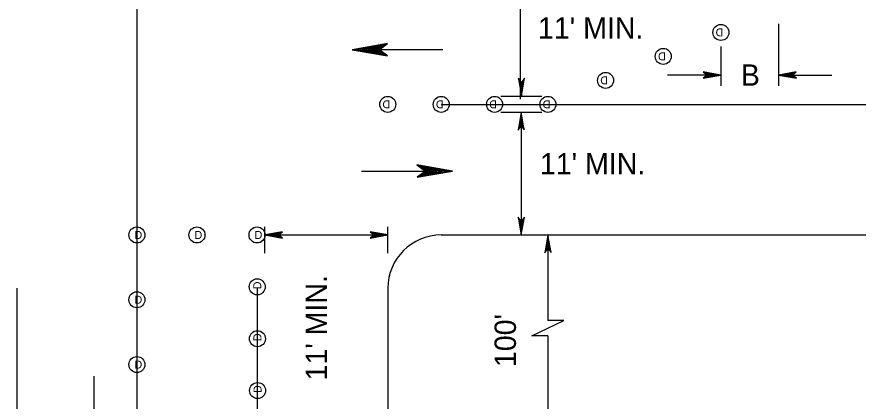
# Model space of a CAD drawing. Extents: x 499945 to 500993, y 499985 to 500645.
# Drawn here: x 500407.3 to 500564.8, y 500243.9 to 500316 of the extents above; entities that cross this region are included whole.
import ezdxf

# ---------------------------------------------------------------- set-up
doc = ezdxf.new("R2010")
doc.units = 0
for name, color, linetype in [('1', 7, 'Continuous'), ('24', 7, 'Continuous'), ('39', 7, 'Continuous'), ('5', 7, 'Continuous'), ('56', 7, 'Continuous'), ('60', 7, 'Continuous')]:
    doc.layers.add(name, color=color, linetype=linetype)

msp = doc.modelspace()

# ---------------------------------------------------------------- linework, layer by layer
at = {"layer": '1'}
for p, q in [((500429.82, 500322.03), (500429.82, 500010.23)), ((500549.93, 500314.62), (500549.93, 500303.04)), ((500539.14, 500310.37), (500539.14, 500303.04)), ((500539.14, 500305.04), (500529.14, 500305.04)), ((500549.93, 500305.04), (500559.92, 500305.04)), ((500486.78, 500299.54), (500907.35, 500299.54)), ((500453.79, 500271.67), (500453.79, 500276.57)), ((500476.78, 500271.67), (500476.78, 500276.57)), ((500486.78, 500275.06), (500907.35, 500275.06)), ((500506.76, 500275.06), (500506.76, 500259.02)), ((500407.34, 500265.07), (500407.34, 500010.23)), ((500452.3, 500265.07), (500452.3, 500010.23)), ((500476.78, 500265.07), (500476.78, 500010.23)), ((500509.76, 500259.02), (500506.76, 500259.02)), ((500506.76, 500257.58), (500509.76, 500259.02)), ((500503.76, 500256.13), (500506.76, 500257.58)), ((500506.76, 500256.13), (500503.76, 500256.13)), ((500506.76, 500256.13), (500506.76, 500240.09)), ((500421.83, 500238.63), (500421.83, 500248.62))]:
    msp.add_line(p, q, dxfattribs=at)
msp.add_arc((500486.78, 500265.07), 9.99, 90, 180, dxfattribs=at)
at = {"layer": '24'}
for p, q in [((500487.08, 500309.79), (500475.15, 500309.79)), ((500471.89, 500287.05), (500483.81, 500287.05))]:
    msp.add_line(p, q, dxfattribs=at)
for points in [[(500470.09, 500309.79), (500476.74, 500308.61), (500475.15, 500309.79), (500476.71, 500310.94), (500470.09, 500309.79), (500470.54, 500309.8), (500476.56, 500308.7), (500475.03, 500309.8), (500476.44, 500310.85), (500470.77, 500309.82), (500471, 500309.79), (500476.15, 500308.87), (500475, 500309.8), (500476.18, 500310.7), (500471.1, 500309.79), (500471.32, 500309.82), (500475.83, 500309.01), (500474.95, 500309.79), (500475.84, 500310.6), (500471.96, 500309.82), (500472.33, 500309.82), (500475.49, 500309.17), (500474.88, 500309.77), (500475.54, 500310.43), (500472.4, 500309.79), (500472.76, 500309.77), (500475.13, 500309.36), (500474.67, 500309.82), (500475.17, 500310.27), (500473.08, 500309.79), (500473.42, 500309.75), (500474.84, 500309.48), (500474.61, 500309.8), (500475, 500310.16), (500473.59, 500309.79), (500474.52, 500309.56), (500474.39, 500309.82), (500474.79, 500310.07), (500473.82, 500309.82), (500474.43, 500309.67), (500474.18, 500309.87), (500474.47, 500309.99), (500474.18, 500309.8), (500474.33, 500309.77)], [(500501.8, 500301.13), (500502.38, 500304.45), (500501.8, 500303.66), (500501.22, 500304.43), (500501.8, 500301.13), (500501.79, 500301.35), (500502.34, 500304.36), (500501.79, 500303.59), (500501.26, 500304.3), (500501.78, 500301.47), (500501.8, 500301.58), (500502.25, 500304.16), (500501.79, 500303.58), (500501.34, 500304.17), (500501.8, 500301.63), (500501.78, 500301.74), (500502.19, 500303.99), (500501.8, 500303.55), (500501.39, 500304), (500501.78, 500302.06), (500501.78, 500302.25), (500502.1, 500303.82), (500501.81, 500303.52), (500501.48, 500303.85), (500501.8, 500302.28), (500501.81, 500302.46), (500502.01, 500303.64), (500501.78, 500303.42), (500501.55, 500303.66), (500501.8, 500302.62), (500501.81, 500302.79), (500501.95, 500303.5), (500501.79, 500303.38), (500501.61, 500303.58), (500501.8, 500302.88), (500501.91, 500303.34), (500501.78, 500303.27), (500501.65, 500303.48), (500501.78, 500302.99), (500501.86, 500303.3), (500501.76, 500303.17), (500501.7, 500303.32), (500501.79, 500303.17), (500501.81, 500303.25)], [(500539.14, 500305.04), (500535.79, 500305.63), (500536.59, 500305.04), (500535.8, 500304.46), (500539.14, 500305.04), (500538.91, 500305.03), (500535.88, 500305.59), (500536.65, 500305.03), (500535.94, 500304.5), (500538.79, 500305.02), (500538.68, 500305.04), (500536.08, 500305.5), (500536.67, 500305.03), (500536.07, 500304.58), (500538.63, 500305.04), (500538.52, 500305.02), (500536.25, 500305.43), (500536.69, 500305.04), (500536.24, 500304.63), (500538.2, 500305.02), (500538.01, 500305.02), (500536.42, 500305.35), (500536.73, 500305.05), (500536.39, 500304.72), (500537.97, 500305.04), (500537.8, 500305.05), (500536.6, 500305.25), (500536.83, 500305.02), (500536.58, 500304.79), (500537.63, 500305.04), (500537.46, 500305.06), (500536.74, 500305.19), (500536.86, 500305.03), (500536.67, 500304.85), (500537.38, 500305.04), (500536.91, 500305.15), (500536.97, 500305.02), (500536.77, 500304.89), (500537.26, 500305.02), (500536.95, 500305.1), (500537.08, 500305), (500536.93, 500304.94), (500537.08, 500305.03), (500537, 500305.05)], [(500549.93, 500305.04), (500553.28, 500304.45), (500552.48, 500305.04), (500553.26, 500305.62), (500549.93, 500305.04), (500550.15, 500305.05), (500553.19, 500304.49), (500552.42, 500305.05), (500553.13, 500305.58), (500550.27, 500305.06), (500550.38, 500305.04), (500552.98, 500304.58), (500552.4, 500305.05), (500553, 500305.5), (500550.43, 500305.04), (500550.55, 500305.06), (500552.82, 500304.65), (500552.38, 500305.04), (500552.83, 500305.45), (500550.87, 500305.06), (500551.06, 500305.06), (500552.65, 500304.73), (500552.34, 500305.03), (500552.67, 500305.36), (500551.09, 500305.04), (500551.27, 500305.03), (500552.47, 500304.82), (500552.24, 500305.06), (500552.49, 500305.29), (500551.43, 500305.04), (500551.6, 500305.02), (500552.32, 500304.89), (500552.2, 500305.05), (500552.4, 500305.23), (500551.69, 500305.04), (500552.16, 500304.93), (500552.09, 500305.06), (500552.3, 500305.18), (500551.81, 500305.06), (500552.12, 500304.98), (500551.99, 500305.08), (500552.14, 500305.14), (500551.99, 500305.05), (500552.06, 500305.03)], [(500501.77, 500298.05), (500501.18, 500294.73), (500501.77, 500295.52), (500502.34, 500294.75), (500501.77, 500298.05), (500501.77, 500297.83), (500501.22, 500294.82), (500501.77, 500295.59), (500502.3, 500294.88), (500501.78, 500297.71), (500501.77, 500297.6), (500501.31, 500295.03), (500501.77, 500295.6), (500502.22, 500295.01), (500501.77, 500297.55), (500501.78, 500297.44), (500501.38, 500295.19), (500501.77, 500295.63), (500502.17, 500295.18), (500501.78, 500297.12), (500501.78, 500296.93), (500501.46, 500295.36), (500501.76, 500295.66), (500502.09, 500295.33), (500501.77, 500296.9), (500501.76, 500296.72), (500501.55, 500295.54), (500501.78, 500295.76), (500502.01, 500295.52), (500501.77, 500296.56), (500501.75, 500296.39), (500501.61, 500295.68), (500501.77, 500295.8), (500501.95, 500295.6), (500501.77, 500296.31), (500501.65, 500295.84), (500501.78, 500295.91), (500501.91, 500295.7), (500501.78, 500296.19), (500501.71, 500295.88), (500501.81, 500296.01), (500501.87, 500295.87), (500501.77, 500296.01), (500501.76, 500295.93)], [(500488.87, 500287.05), (500482.23, 500288.23), (500483.81, 500287.05), (500482.26, 500285.9), (500488.87, 500287.05), (500488.43, 500287.04), (500482.41, 500288.14), (500483.94, 500287.04), (500482.53, 500285.99), (500488.19, 500287.02), (500487.97, 500287.05), (500482.82, 500287.97), (500483.97, 500287.04), (500482.78, 500286.14), (500487.87, 500287.05), (500487.65, 500287.02), (500483.14, 500287.83), (500484.02, 500287.05), (500483.13, 500286.24), (500487.01, 500287.02), (500486.63, 500287.02), (500483.48, 500287.67), (500484.09, 500287.07), (500483.43, 500286.41), (500486.57, 500287.05), (500486.21, 500287.07), (500483.84, 500287.48), (500484.29, 500287.02), (500483.8, 500286.56), (500485.89, 500287.05), (500485.55, 500287.09), (500484.13, 500287.36), (500484.36, 500287.04), (500483.97, 500286.68), (500485.38, 500287.05), (500484.45, 500287.27), (500484.58, 500287.02), (500484.17, 500286.77), (500485.14, 500287.02), (500484.53, 500287.17), (500484.79, 500286.97), (500484.5, 500286.85), (500484.79, 500287.04), (500484.63, 500287.07)], [(500501.77, 500275.06), (500502.35, 500278.39), (500501.77, 500277.59), (500501.19, 500278.37), (500501.77, 500275.06), (500501.76, 500275.28), (500502.31, 500278.29), (500501.76, 500277.53), (500501.23, 500278.23), (500501.75, 500275.4), (500501.77, 500275.51), (500502.22, 500278.09), (500501.76, 500277.51), (500501.31, 500278.11), (500501.77, 500275.56), (500501.75, 500275.67), (500502.16, 500277.93), (500501.77, 500277.49), (500501.36, 500277.94), (500501.75, 500276), (500501.75, 500276.18), (500502.07, 500277.76), (500501.77, 500277.45), (500501.44, 500277.78), (500501.77, 500276.22), (500501.78, 500276.39), (500501.98, 500277.58), (500501.75, 500277.35), (500501.52, 500277.6), (500501.77, 500276.56), (500501.78, 500276.72), (500501.92, 500277.44), (500501.76, 500277.32), (500501.58, 500277.51), (500501.77, 500276.81), (500501.88, 500277.28), (500501.75, 500277.21), (500501.62, 500277.41), (500501.75, 500276.93), (500501.82, 500277.23), (500501.72, 500277.1), (500501.66, 500277.25), (500501.76, 500277.11), (500501.77, 500277.18)], [(500453.76, 500275.06), (500457.08, 500274.47), (500456.29, 500275.06), (500457.06, 500275.64), (500453.76, 500275.06), (500453.98, 500275.07), (500456.99, 500274.52), (500456.23, 500275.07), (500456.93, 500275.6), (500454.1, 500275.08), (500454.21, 500275.06), (500456.79, 500274.6), (500456.21, 500275.07), (500456.8, 500275.52), (500454.26, 500275.06), (500454.37, 500275.08), (500456.62, 500274.67), (500456.19, 500275.06), (500456.63, 500275.47), (500454.69, 500275.08), (500454.88, 500275.08), (500456.46, 500274.76), (500456.15, 500275.05), (500456.48, 500275.38), (500454.91, 500275.06), (500455.09, 500275.05), (500456.28, 500274.85), (500456.05, 500275.08), (500456.29, 500275.31), (500455.25, 500275.06), (500455.42, 500275.05), (500456.13, 500274.91), (500456.02, 500275.07), (500456.21, 500275.25), (500455.51, 500275.06), (500455.97, 500274.95), (500455.9, 500275.08), (500456.11, 500275.21), (500455.62, 500275.08), (500455.93, 500275), (500455.8, 500275.1), (500455.95, 500275.16), (500455.8, 500275.07), (500455.88, 500275.05)], [(500476.78, 500275.06), (500473.46, 500275.65), (500474.25, 500275.06), (500473.48, 500274.48), (500476.78, 500275.06), (500476.56, 500275.06), (500473.55, 500275.61), (500474.32, 500275.06), (500473.61, 500274.53), (500476.44, 500275.05), (500476.33, 500275.06), (500473.76, 500275.52), (500474.33, 500275.06), (500473.74, 500274.6), (500476.28, 500275.06), (500476.17, 500275.05), (500473.92, 500275.45), (500474.36, 500275.06), (500473.91, 500274.66), (500475.85, 500275.05), (500475.66, 500275.05), (500474.09, 500275.37), (500474.39, 500275.07), (500474.06, 500274.74), (500475.63, 500275.06), (500475.45, 500275.07), (500474.27, 500275.28), (500474.5, 500275.05), (500474.25, 500274.82), (500475.29, 500275.06), (500475.12, 500275.08), (500474.41, 500275.22), (500474.53, 500275.06), (500474.33, 500274.88), (500475.04, 500275.06), (500474.57, 500275.17), (500474.64, 500275.05), (500474.43, 500274.92), (500474.92, 500275.05), (500474.61, 500275.12), (500474.74, 500275.02), (500474.6, 500274.96), (500474.74, 500275.06), (500474.66, 500275.07)], [(500506.76, 500275.06), (500506.17, 500271.74), (500506.76, 500272.53), (500507.34, 500271.76), (500506.76, 500275.06), (500506.77, 500274.84), (500506.22, 500271.83), (500506.77, 500272.59), (500507.29, 500271.89), (500506.78, 500274.72), (500506.76, 500274.61), (500506.3, 500272.03), (500506.77, 500272.61), (500507.22, 500272.02), (500506.76, 500274.56), (500506.78, 500274.45), (500506.37, 500272.2), (500506.76, 500272.64), (500507.17, 500272.19), (500506.78, 500274.13), (500506.78, 500273.94), (500506.46, 500272.36), (500506.75, 500272.67), (500507.08, 500272.34), (500506.76, 500273.91), (500506.75, 500273.73), (500506.55, 500272.54), (500506.78, 500272.77), (500507.01, 500272.53), (500506.76, 500273.57), (500506.75, 500273.4), (500506.61, 500272.69), (500506.77, 500272.81), (500506.95, 500272.61), (500506.76, 500273.31), (500506.65, 500272.85), (500506.78, 500272.92), (500506.91, 500272.71), (500506.78, 500273.2), (500506.7, 500272.89), (500506.8, 500273.02), (500506.86, 500272.87), (500506.77, 500273.02), (500506.75, 500272.94)]]:
    msp.add_lwpolyline(points, dxfattribs=at)
at = {"layer": '39'}
for p, q in [((500497.93, 500301.05), (500505.62, 500301.05)), ((500497.93, 500298.07), (500505.62, 500298.07))]:
    msp.add_line(p, q, dxfattribs=at)
at = {"layer": '5'}
for p, q in [((500501.62, 500300.49), (500501.62, 500321.46)), ((500501.77, 500298.07), (500501.77, 500275.06)), ((500453.79, 500275.06), (500476.78, 500275.06))]:
    msp.add_line(p, q, dxfattribs=at)
at = {"layer": '56'}
for centre in [(500539.14, 500313.03), (500528.35, 500308.54), (500517.55, 500304.04), (500476.78, 500299.54), (500486.78, 500299.54), (500496.77, 500299.54), (500506.76, 500299.54), (500429.82, 500275.06), (500441.06, 500275.06), (500452.3, 500275.06), (500452.34, 500265.34), (500429.82, 500262.92), (500452.37, 500255.62), (500429.82, 500250.77), (500452.4, 500245.9)]:
    msp.add_circle(centre, 1.5, dxfattribs=at)
at = {"layer": '60'}
for centre in [(500539.14, 500313.03), (500528.35, 500308.54), (500517.55, 500304.04), (500476.78, 500299.54), (500486.78, 500299.54), (500496.77, 500299.54), (500506.76, 500299.54), (500429.82, 500275.06), (500441.06, 500275.06), (500452.3, 500275.06), (500452.34, 500265.34), (500429.82, 500262.92), (500452.37, 500255.62), (500429.82, 500250.77), (500452.4, 500245.9)]:
    msp.add_circle(centre, 1.5, dxfattribs=at)

# ---------------------------------------------------------------- texts
at = {"layer": '1'}
msp.add_text("100'", height=4, rotation=90, dxfattribs=at).set_placement((500500.77, 500250.3))
at = {"layer": '5'}
for rotation, p in [(0, (500504.89, 500311.87)), (0, (500505.25, 500286.4)), (90, (500465.41, 500247.8))]:
    msp.add_text("11' MIN.", height=4, rotation=rotation, dxfattribs=at).set_placement(p)
msp.add_text('B', height=4, dxfattribs=at).set_placement((500542.87, 500303.04))
at = {"layer": '56'}
for rotation, p in [(180, (500539.6, 500313.78)), (180, (500528.81, 500309.29)), (180, (500518.01, 500304.79)), (180, (500477.24, 500300.29)), (180, (500487.24, 500300.29)), (180, (500497.23, 500300.29)), (180, (500507.22, 500300.29)), (90, (500453.09, 500264.88)), (90, (500453.12, 500255.16)), (90, (500453.15, 500245.44))]:
    msp.add_text('D', height=1.5, rotation=rotation, dxfattribs=at).set_placement(p)
for p in [(500429.36, 500274.31), (500440.6, 500274.31), (500451.84, 500274.31), (500429.36, 500262.17), (500429.36, 500250.02)]:
    msp.add_text('D', height=1.5, dxfattribs=at).set_placement(p)

doc.saveas('drawing.dxf')
